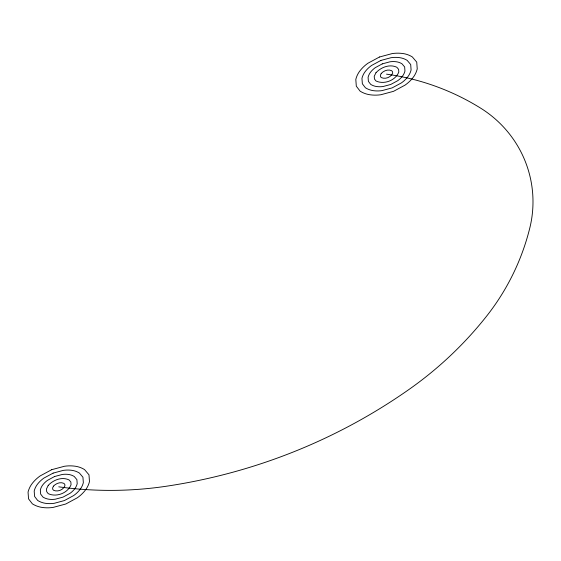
<?xml version="1.0" encoding="UTF-8"?>
<svg xmlns="http://www.w3.org/2000/svg" width="561" height="561" viewBox="0 0 561 561"><rect width="100%" height="100%" fill="white"/><g stroke="black" fill="none" stroke-linecap="round" stroke-linejoin="round"><path stroke-width="0.84" d="M386.522 74.164A237.738 233.909 -1.5 0 1 480.609 108.133A112.74 110.924 -1.5 0 1 529.794 228.018A237.738 233.909 -1.5 0 1 486.078 316.818A372.343 366.34 -1.5 0 1 408.597 389.741A562.508 553.441 -1.5 0 1 165.944 486.289A372.343 366.34 -1.5 0 1 58.765 486.836M48.225 485.384L46.479 488.94L46.682 491.646L48.211 493.652C56.324 497.53 67.776 493.147 71.051 484.739L70.854 482.032L69.08 479.943C61.998 476.485 53.295 479.914 48.225 485.384M53.498 486.114L52.622 487.888L52.72 489.241L53.491 490.244C57.545 492.186 63.274 489.991 64.908 485.791L64.81 484.431L63.926 483.393C60.385 481.661 56.03 483.379 53.498 486.114M375.989 72.706L374.236 76.261L374.439 78.968L375.975 80.973C384.089 84.858 395.533 80.475 398.808 72.06L398.612 69.354L396.844 67.264C389.762 63.814 381.052 67.236 375.989 72.706M381.256 73.435L380.379 75.209L380.484 76.569L381.249 77.565C385.302 79.508 391.031 77.32 392.665 73.112L392.567 71.759L391.683 70.714C388.142 68.989 383.787 70.7 381.256 73.435M379.481 57.005L367.932 63.239A37.236 36.633 -1.5 0 0 360.183 70.532A23.772 23.394 -1.5 0 0 355.807 79.41L356.305 86.184L360.148 91.191A25.245 24.838 -1.5 0 0 370.134 94.795A37.236 36.633 -1.5 0 0 380.856 94.739L393.563 91.317L405.119 85.083A37.236 36.633 -1.5 0 0 412.868 77.797A23.772 23.394 -1.5 0 0 417.237 68.912L416.739 62.138L412.321 56.927A23.772 23.394 -1.5 0 0 402.91 53.526A37.236 36.633 -1.5 0 0 392.195 53.583L379.481 57.005M380.891 60.434L371.648 65.42A29.789 29.305 -1.5 0 0 365.449 71.254A19.018 18.709 -1.5 0 0 361.95 78.358L362.35 83.778L365.421 87.782A20.196 19.866 -1.5 0 0 373.416 90.672A29.789 29.305 -1.5 0 0 381.985 90.623L392.153 87.888L401.403 82.902A29.789 29.305 -1.5 0 0 407.602 77.067A19.018 18.709 -1.5 0 0 411.094 69.964L410.694 64.543L407.16 60.371A19.018 18.709 -1.5 0 0 399.635 57.657A29.789 29.305 -1.5 0 0 391.059 57.699L380.891 60.434M382.3 63.87L375.365 67.608A22.342 21.977 -1.5 0 0 370.716 71.983A14.263 14.032 -1.5 0 0 368.093 77.313L368.395 81.373L370.695 84.374A15.147 14.902 -1.5 0 0 376.69 86.541A22.342 21.977 -1.5 0 0 383.121 86.506L390.751 84.459L397.679 80.714A22.342 21.977 -1.5 0 0 402.328 76.338A14.263 14.032 -1.5 0 0 404.951 71.016L404.656 66.948L402.006 63.821A14.263 14.032 -1.5 0 0 396.361 61.78A22.342 21.977 -1.5 0 0 389.923 61.815L382.3 63.87M51.724 469.683L40.168 475.917A37.236 36.633 -1.5 0 0 32.419 483.203A23.772 23.394 -1.5 0 0 28.05 492.088L28.548 498.862L32.384 503.862A25.245 24.838 -1.5 0 0 42.377 507.474A37.236 36.633 -1.5 0 0 53.092 507.417L65.805 503.995L77.362 497.761A37.236 36.633 -1.5 0 0 85.111 490.468A23.772 23.394 -1.5 0 0 89.48 481.59L88.982 474.816L84.564 469.599A23.772 23.394 -1.5 0 0 75.153 466.205A37.236 36.633 -1.5 0 0 64.438 466.261L51.724 469.683M53.134 473.112L43.891 478.098A29.789 29.305 -1.5 0 0 37.692 483.933A19.018 18.709 -1.5 0 0 34.193 491.036L34.593 496.457L37.664 500.461A20.196 19.866 -1.5 0 0 45.651 503.343A29.789 29.305 -1.5 0 0 54.228 503.301L64.396 500.566L73.638 495.58A29.789 29.305 -1.5 0 0 79.837 489.746A19.018 18.709 -1.5 0 0 83.337 482.642L82.937 477.222L79.403 473.049A19.018 18.709 -1.5 0 0 71.878 470.328A29.789 29.305 -1.5 0 0 63.302 470.377L53.134 473.112M54.543 476.541L47.608 480.286A22.342 21.977 -1.5 0 0 42.959 484.662A14.263 14.032 -1.5 0 0 40.336 489.984L40.637 494.052L42.938 497.053A15.147 14.902 -1.5 0 0 48.933 499.22A22.342 21.977 -1.5 0 0 55.364 499.185L62.986 497.13L69.922 493.392A22.342 21.977 -1.5 0 0 74.571 489.017A14.263 14.032 -1.5 0 0 77.194 483.687L76.892 479.627L74.241 476.499A14.263 14.032 -1.5 0 0 68.596 474.459A22.342 21.977 -1.5 0 0 62.166 474.494L54.543 476.541"/></g></svg>
